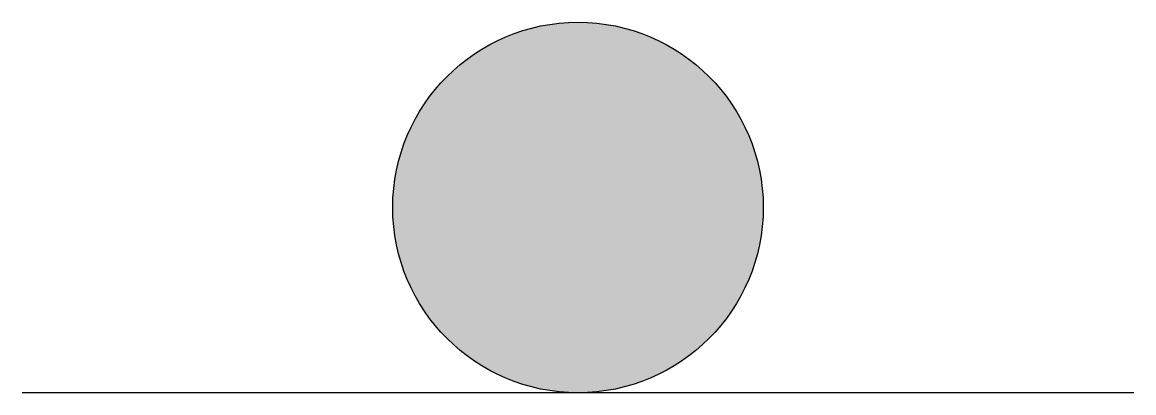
# Model space of a CAD drawing. Header units: millimetres. Extents: x -75 to 75, y -25 to 25.
import ezdxf

# ---------------------------------------------------------------- set-up
doc = ezdxf.new("R2010")
doc.units = ezdxf.units.MM

msp = doc.modelspace()

# ---------------------------------------------------------------- hatches: boundary and pattern name
at = {"linetype": 'ByBlock', "lineweight": -2}
h = msp.add_hatch(color=0, dxfattribs=at)
h.dxf.hatch_style = 1
h.paths.add_polyline_path([(-25, 0, 1), (25, 0, 1)])

# ---------------------------------------------------------------- linework, layer by layer
at = {"color": 0, "linetype": 'ByBlock', "lineweight": -2}
msp.add_line((75, -25), (-75, -25), dxfattribs=at)
at = {"color": 0, "linetype": 'ByBlock', "lineweight": -2, "transparency": 33554687}
msp.add_circle((0, 0), 25, dxfattribs=at)

doc.saveas('drawing.dxf')
